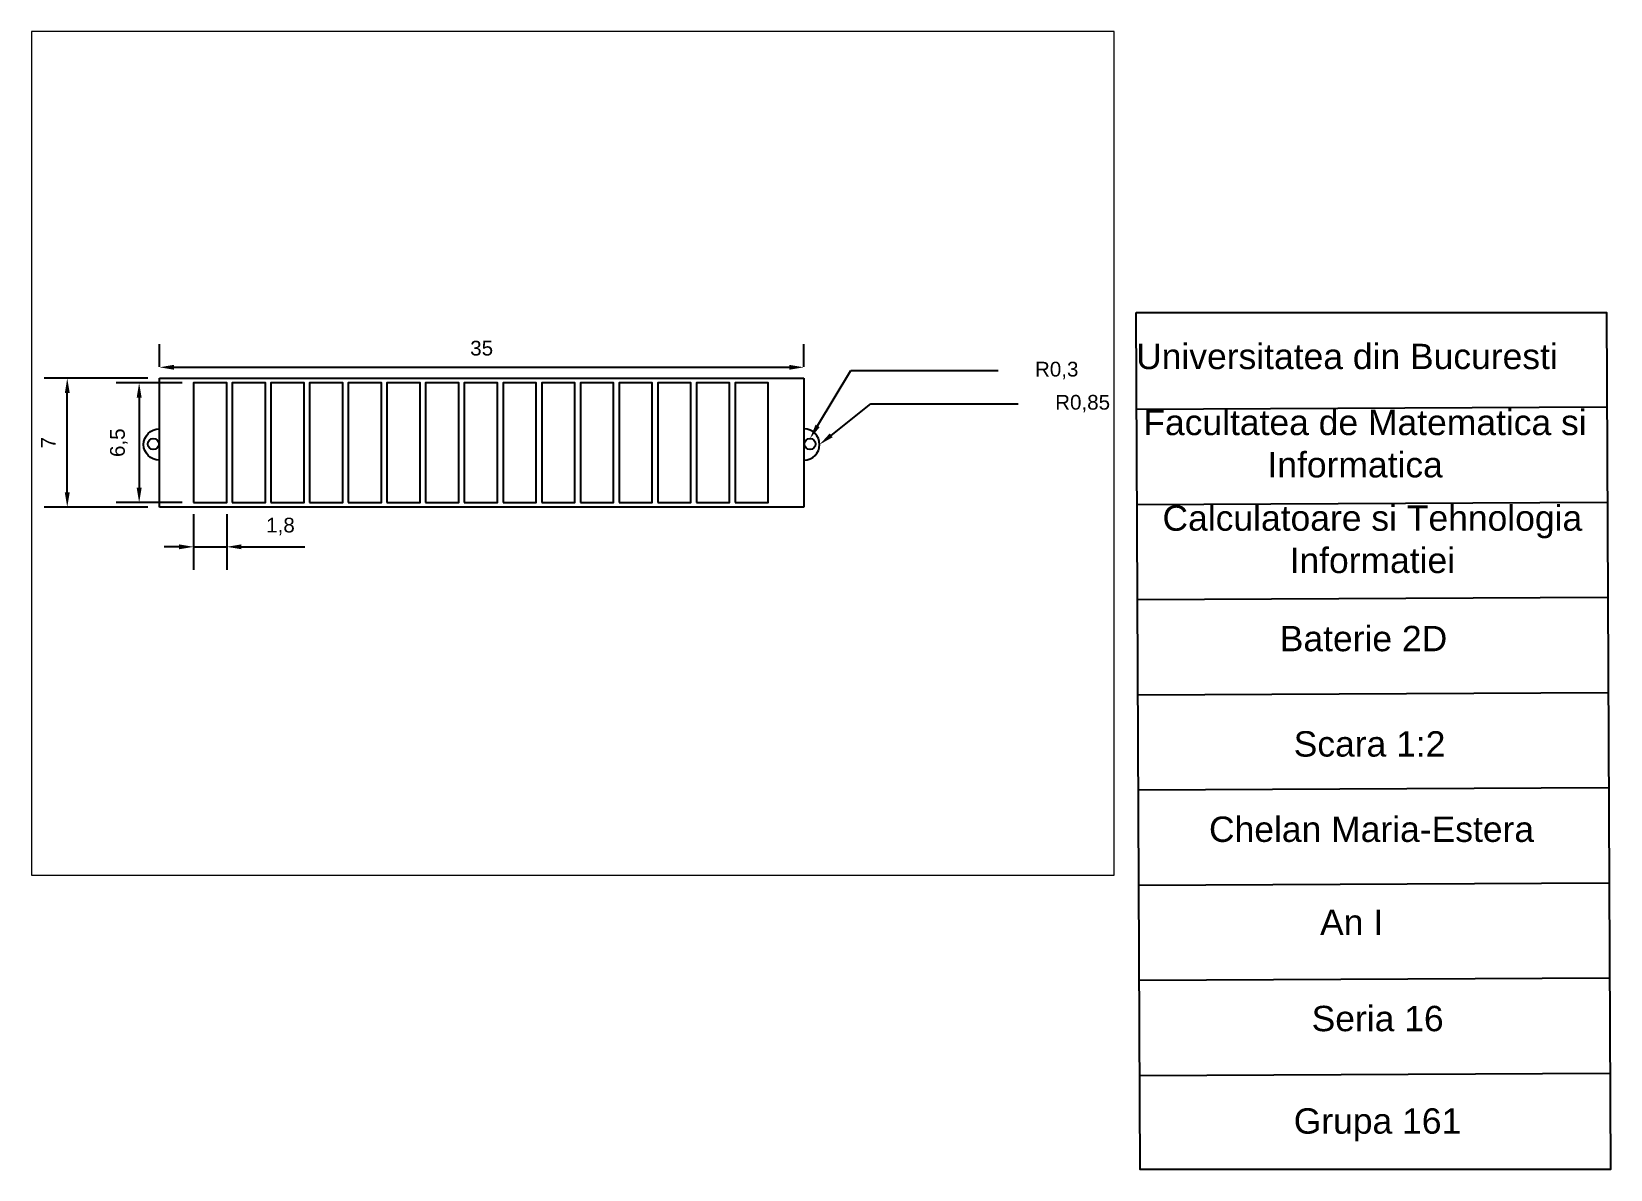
# Paper-space layout 'Layout1' of a CAD drawing. Header units: centimetres. Extents: x 7 to 255, y 4 to 183.
# The model-space entities are those that its viewports show. They can reach past a viewport. Long polylines and large blocks are cut down to what shows.
import ezdxf
from ezdxf import colors
from ezdxf.entities.mleader import LeaderData, LeaderLine
from ezdxf.math import Vec2, Vec3

# ---------------------------------------------------------------- set-up
doc = ezdxf.new("R2010")
doc.units = ezdxf.units.CM
doc.layers.get('Defpoints').update_dxf_attribs({"color": 173})
for name, color, linetype in [('Baterie 2D', 3, 'Continuous'), ('Cartus Layout', 250, 'Continuous'), ('Cotare', 131, 'Continuous'), ('Viewports', 169, 'Continuous')]:
    doc.layers.add(name, color=color, linetype=linetype)
doc.styles.get("Standard").update_dxf_attribs({"font": 'arial.ttf'})
doc.styles.add('style1', font='arial.ttf', dxfattribs={"height": 4})
doc.dimstyles.new('ISO-25', dxfattribs={"dimtxt": 0.8, "dimasz": 0.8, "dimexe": 1.25, "dimexo": 0.625, "dimtad": 1, "dimtxsty": 'Standard', "dimcen": 2.5, "dimadec": 0, "dimazin": 0, "dimtfac": 1, "dimtmove": 0, "dimatfit": 3, "dimfxl": 1, "dimarcsym": 0})

# ---------------------------------------------------------------- blocks, each defined once
blk = doc.blocks.new('*D3')
at = {"layer": 'Cotare', "color": 0, "lineweight": -2, "transparency": 16777216}
for p, q in [((28.921, 27.94), (28.921, 29.159)), ((63.921, 27.94), (63.921, 29.159)), ((29.721, 27.909), (63.121, 27.909))]:
    blk.add_line(p, q, dxfattribs=at)
at = {"layer": 'Cotare', "color": 0, "transparency": 16777216}
for points in [[(29.721, 28.043), (29.721, 27.776), (28.921, 27.909)], [(63.121, 28.043), (63.121, 27.776), (63.921, 27.909)]]:
    blk.add_solid(points, dxfattribs=at)
at = {"layer": 'Defpoints', "color": 0, "transparency": 16777216}
for p in [(63.921, 27.909), (28.921, 27.315), (63.921, 27.315)]:
    blk.add_point(p, dxfattribs=at)
at = {"layer": 'Cotare', "color": 0, "transparency": 16777216, "insert": (46.421, 28.943), "char_height": 0.8, "attachment_point": 5}
blk.add_mtext('35', dxfattribs=at)
blk = doc.blocks.new('*D4')
at = {"layer": 'Cotare', "color": 0, "lineweight": -2, "transparency": 16777216}
for p, q in [((30.156, 27.065), (26.574, 27.065)), ((27.824, 26.265), (27.824, 21.365)), ((30.156, 20.565), (26.574, 20.565))]:
    blk.add_line(p, q, dxfattribs=at)
at = {"layer": 'Cotare', "color": 0, "transparency": 16777216}
for points in [[(27.691, 26.265), (27.958, 26.265), (27.824, 27.065)], [(27.691, 21.365), (27.958, 21.365), (27.824, 20.565)]]:
    blk.add_solid(points, dxfattribs=at)
at = {"layer": 'Defpoints', "color": 0, "transparency": 16777216}
for p in [(30.781, 27.065), (27.824, 20.565), (30.781, 20.565)]:
    blk.add_point(p, dxfattribs=at)
at = {"layer": 'Cotare', "color": 0, "transparency": 16777216, "insert": (26.719, 23.815), "char_height": 0.8, "attachment_point": 5, "rotation": 90}
blk.add_mtext('6,5', dxfattribs=at)
blk = doc.blocks.new('*D5')
at = {"layer": 'Cotare', "color": 0, "lineweight": -2, "transparency": 16777216}
for p, q in [((30.781, 19.94), (30.781, 16.911)), ((32.581, 19.94), (32.581, 16.911)), ((29.981, 18.161), (29.181, 18.161)), ((30.781, 18.161), (32.581, 18.161)), ((33.381, 18.161), (36.814, 18.161))]:
    blk.add_line(p, q, dxfattribs=at)
at = {"layer": 'Cotare', "color": 0, "transparency": 16777216}
for points in [[(29.981, 18.294), (29.981, 18.028), (30.781, 18.161)], [(33.381, 18.294), (33.381, 18.028), (32.581, 18.161)]]:
    blk.add_solid(points, dxfattribs=at)
at = {"layer": 'Defpoints', "color": 0, "transparency": 16777216}
for p in [(30.781, 20.565), (32.581, 20.565), (32.581, 18.161)]:
    blk.add_point(p, dxfattribs=at)
at = {"layer": 'Cotare', "color": 0, "transparency": 16777216, "insert": (35.497, 19.267), "char_height": 0.8, "attachment_point": 5}
blk.add_mtext('1,8', dxfattribs=at)
blk = doc.blocks.new('*D6')
at = {"layer": 'Cotare', "color": 0, "lineweight": -2, "transparency": 16777216}
for p, q in [((28.296, 27.315), (22.67, 27.315)), ((23.92, 21.115), (23.92, 26.515)), ((28.296, 20.315), (22.67, 20.315))]:
    blk.add_line(p, q, dxfattribs=at)
at = {"layer": 'Cotare', "color": 0, "transparency": 16777216}
for points in [[(23.787, 26.515), (24.054, 26.515), (23.92, 27.315)], [(23.787, 21.115), (24.054, 21.115), (23.92, 20.315)]]:
    blk.add_solid(points, dxfattribs=at)
at = {"layer": 'Defpoints', "color": 0, "transparency": 16777216}
for p in [(23.92, 27.315), (28.921, 27.315), (28.921, 20.315)]:
    blk.add_point(p, dxfattribs=at)
at = {"layer": 'Cotare', "color": 0, "transparency": 16777216, "insert": (22.895, 23.815), "char_height": 0.8, "attachment_point": 5, "rotation": 90}
blk.add_mtext('7', dxfattribs=at)

msp = doc.modelspace()

# ---------------------------------------------------------------- linework, layer by layer
at = {"layer": 'Baterie 2D'}
for p, q in [((28.921, 20.315), (28.921, 27.315)), ((28.921, 27.315), (63.921, 27.315)), ((63.921, 27.315), (63.921, 20.315)), ((63.921, 20.315), (28.921, 20.315))]:
    msp.add_line(p, q, dxfattribs=at)
for points in [[(30.781, 20.565), (32.581, 20.565), (32.581, 27.065), (30.781, 27.065)], [(32.881, 20.565), (34.681, 20.565), (34.681, 27.065), (32.881, 27.065)], [(34.981, 20.565), (36.781, 20.565), (36.781, 27.065), (34.981, 27.065)], [(37.081, 20.565), (38.881, 20.565), (38.881, 27.065), (37.081, 27.065)], [(39.181, 20.565), (40.981, 20.565), (40.981, 27.065), (39.181, 27.065)], [(41.281, 20.565), (43.081, 20.565), (43.081, 27.065), (41.281, 27.065)], [(43.381, 20.565), (45.181, 20.565), (45.181, 27.065), (43.381, 27.065)], [(45.481, 20.565), (47.281, 20.565), (47.281, 27.065), (45.481, 27.065)], [(47.581, 20.565), (49.381, 20.565), (49.381, 27.065), (47.581, 27.065)], [(49.681, 20.565), (51.481, 20.565), (51.481, 27.065), (49.681, 27.065)], [(51.781, 20.565), (53.581, 20.565), (53.581, 27.065), (51.781, 27.065)], [(53.881, 20.565), (55.681, 20.565), (55.681, 27.065), (53.881, 27.065)], [(55.981, 20.565), (57.781, 20.565), (57.781, 27.065), (55.981, 27.065)], [(58.081, 20.565), (59.881, 20.565), (59.881, 27.065), (58.081, 27.065)], [(60.181, 20.565), (61.981, 20.565), (61.981, 27.065), (60.181, 27.065)]]:
    msp.add_lwpolyline(points, close=True, dxfattribs=at)
for points in [[(28.921, 22.864, -1), (28.921, 24.57)], [(63.921, 22.864, 1), (63.921, 24.57)]]:
    msp.add_lwpolyline(points, format="xyb", dxfattribs=at)
for centre in [(28.59, 23.741), (64.252, 23.741)]:
    msp.add_circle(centre, 0.3, dxfattribs=at)

# ---------------------------------------------------------------- dimensions: what is measured, and where the dimension line sits
at = {"layer": 'Cotare'}
for base, p1, p2, picture, middle in [((63.921, 27.909), (28.921, 27.315), (63.921, 27.315), '*D3', (46.421, 28.943)), ((32.581, 18.161), (30.781, 20.565), (32.581, 20.565), '*D5', (35.497, 19.267))]:
    dim = msp.add_linear_dim(base=base, p1=p1, p2=p2, dimstyle='ISO-25', dxfattribs=at)
    dim.commit()
    dim.dimension.update_dxf_attribs({"geometry": picture, "text_midpoint": middle})
for base, p1, p2, picture, middle in [((23.92, 27.315), (28.921, 20.315), (28.921, 27.315), '*D6', (22.895, 23.815)), ((27.824, 20.565), (30.781, 27.065), (30.781, 20.565), '*D4', (26.719, 23.815))]:
    dim = msp.add_linear_dim(base=base, p1=p1, p2=p2, angle=90, dimstyle='ISO-25', dxfattribs=at)
    dim.commit()
    dim.dimension.update_dxf_attribs({"geometry": picture, "text_midpoint": middle})

# ---------------------------------------------------------------- leaders
ml = msp.add_multileader_mtext('Standard', dxfattribs=at)
ml.set_content('{\\fArial|b0|i0|c238|p34;R0,3}', color=256)
ml.set_leader_properties()
ml.build(insert=Vec2(0, 0))
ml.multileader.update_dxf_attribs({"arrow_head_size": 0.8})
ctx = ml.context
ctx.base_point, ctx.char_height, ctx.arrow_head_size, ctx.plane_origin = Vec3(74.466, 27.73), 0.8, 0.8, Vec3(64.252, 24.041)
notes = []
notes.append((ctx, [(0, (1, 1, 0), (66.466, 27.73), (1, 0), 8, [(0, [(64.252, 24.041)], 0, [])])]))
ctx.mtext.insert, ctx.mtext.flow_direction = Vec3(76.466, 28.209), 5
ml = msp.add_multileader_mtext('Standard', dxfattribs=at)
ml.set_content('{\\fArial|b0|i0|c238|p34;R0,85}', color=256)
ml.set_leader_properties()
ml.build(insert=Vec2(0, 0))
ml.multileader.update_dxf_attribs({"arrow_head_size": 0.8})
ctx = ml.context
ctx.base_point, ctx.char_height, ctx.arrow_head_size, ctx.plane_origin = Vec3(75.563, 25.931), 0.8, 0.8, Vec3(64.774, 23.717)
notes.append((ctx, [(0, (1, 1, 0), (67.563, 25.931), (1, 0), 8, [(0, [(64.774, 23.717)], 0, [])])]))
ctx.mtext.insert, ctx.mtext.flow_direction = Vec3(77.563, 26.41), 5
for ctx, leaders in notes:
    for number, flags, end, landing, length, lines in leaders:
        leader = LeaderData()
        leader.index, (leader.has_last_leader_line, leader.has_dogleg_vector, leader.attachment_direction) = number, flags
        leader.last_leader_point, leader.dogleg_vector, leader.dogleg_length = Vec3(end), Vec3(landing), length
        for number, points, colour, breaks in lines:
            line = LeaderLine()
            line.index, line.vertices, line.color, line.breaks = number, Vec3.list(points), colors.encode_raw_color(colour), breaks
            leader.lines.append(line)
        ctx.leaders.append(leader)

psp = doc.layouts.get("Layout1")

# ---------------------------------------------------------------- linework, layer by layer
at = {"layer": 'Cartus Layout'}
for p, q in [((180.62, 123.8), (254.77, 124.17)), ((180.7, 108.8), (254.84, 109.17)), ((180.77, 93.8), (254.92, 94.17)), ((180.85, 78.8), (255, 79.17)), ((180.92, 63.8), (255.07, 64.17)), ((181, 48.8), (255.15, 49.17)), ((181.08, 33.8), (255.22, 34.17)), ((181.15, 18.8), (255.3, 19.17))]:
    psp.add_line(p, q, dxfattribs=at)
psp.add_lwpolyline([(180.62, 139.05), (254.77, 139.05), (255.38, 3.99), (181.23, 3.99)], close=True, dxfattribs=at)

# ---------------------------------------------------------------- texts
at = {"insert": (203.26, 89.66), "char_height": 4, "attachment_point": 1}
psp.add_mtext_dynamic_manual_height_columns('Baterie {\\fArial|b0|i0|c238|p34;2D}', width=27.7519, gutter_width=12.5, heights=[0], dxfattribs=at)
at = {"layer": 'Cartus Layout', "style": 'style1'}
psp.add_text('Universitatea din Bucuresti', height=4, dxfattribs=at).set_placement((180.62, 130.13))
at = {"layer": 'Cartus Layout', "char_height": 4, "style": 'style1'}
for s, width, gutter_width, heights, insert, attachment_point in [('{\\fArial|b0|i0|c238|p34;  Facultatea de Matematica si Informatica}', 74.2245, 48.65, [0], (215.14, 113), 8), ('{\\fArial|b0|i0|c238|p34;Calculatoare si Tehnologia Informatiei}', 74.0728, 20, [0], (217.85, 97.93), 8), ('{\\fArial|b0|i0|c238|p34;Scara 1}:2', 74.2245, 20, [0], (217.41, 69), 8), ('{\\fArial|b0|i0|c238|p34;Chelan Maria-Estera}', 63.0796, 20, [10.16], (217.72, 55.55), 8), ('{\\fArial|b0|i0|c238|p34;An I}', 18.8429, 20, [0], (214.58, 40.94), 8), ('{\\fArial|b0|i0|c238|p34;Seria 16}', 26.0289, 20, [9], (208.28, 29.77), 1), ('{\\fArial|b0|i0|c238|p34;Grupa 161}', 32.7864, 20, [0], (205.46, 13.62), 1)]:
    psp.add_mtext_dynamic_manual_height_columns(s, width=width, gutter_width=gutter_width, heights=heights, dxfattribs=dict(at, insert=insert, attachment_point=attachment_point))

# ---------------------------------------------------------------- viewports
at = {"layer": 'Viewports'}
psp.add_viewport(center=(91.83, 116.85), size=(170.62, 132.9569), view_center_point=(51.371, 23.236), view_height=45.80498, dxfattribs=at)

doc.saveas('drawing.dxf')
